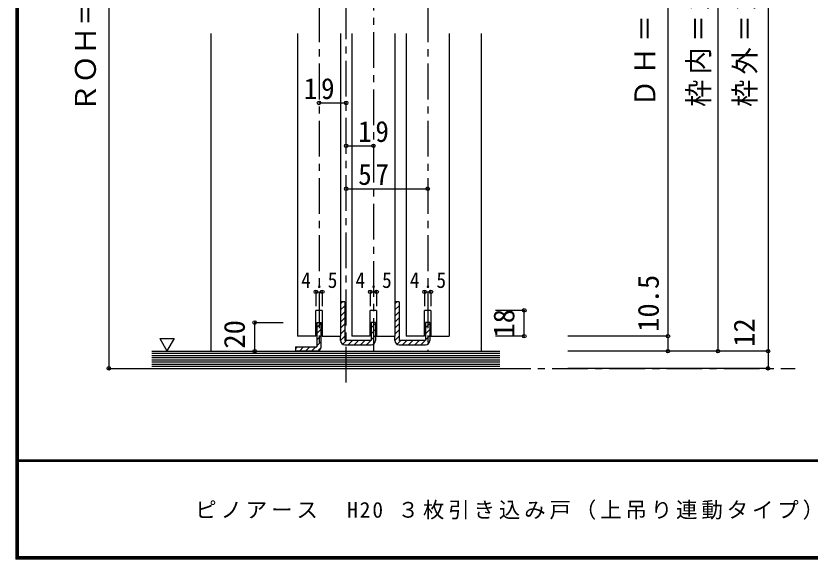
# Model space of a CAD drawing. Units: millimetres at full size, sheet at 1:5; details may follow other scales. Extents: x -973 to 977, y -718 to 696.
# Drawn here: x -973 to -418, y -701 to -321 of the extents above; entities that cross this region are included whole.
import ezdxf
from ezdxf.enums import TextEntityAlignment as Align

# ---------------------------------------------------------------- set-up
doc = ezdxf.new("R2010")
doc.units = ezdxf.units.MM
doc.header["$LTSCALE"] = 5
doc.header["$PDMODE"] = 32
doc.header["$PDSIZE"] = 2.5
doc.linetypes.add('CHAIN1', pattern=[8, 5, -1, 1, -1])
for name, color, linetype in [('0-1_通り芯', 4, 'CHAIN1'), ('0-3_仕上げ', 2, 'Continuous'), ('0-4_枠', 3, 'Continuous'), ('0-6_扉', 6, 'Continuous'), ('0-7_金物', 7, 'Continuous'), ('0-A_文字', 7, 'Continuous'), ('0-B_寸法', 7, 'Continuous'), ('0-C_ハッチ', 4, 'Continuous'), ('F-1_枠', 6, 'Continuous'), ('F-A_文字', 7, 'Continuous')]:
    doc.layers.add(name, color=color, linetype=linetype)
doc.styles.add('ＭＳ ゴシック', font='')
doc.styles.get('ＭＳ ゴシック').set_extended_font_data('MS Gothic')

msp = doc.modelspace()

# ---------------------------------------------------------------- linework, layer by layer
at = {"layer": '0-1_通り芯'}
for p, q in [((-742.333, -577.5), (-742.333, -2.5)), ((-723.333, -52.5), (-723.333, -555.5)), ((-761.333, -74.5), (-761.333, -555.5)), ((-685.333, -74.5), (-685.333, -555.5)), ((-878.333, -567.5), (-428.333, -567.5))]:
    msp.add_line(p, q, dxfattribs=at)
at = {"layer": '0-3_仕上げ'}
for p, q in [((-878.333, -555.5), (-634.833, -555.5)), ((-878.333, -567.5), (-634.833, -567.5))]:
    msp.add_line(p, q, dxfattribs=at)
at = {"layer": '0-3_仕上げ', "color": 7}
for p, q in [((-878.333, -557), (-634.833, -557)), ((-878.333, -558.5), (-634.833, -558.5)), ((-878.333, -560), (-634.833, -560)), ((-878.333, -561.5), (-634.833, -561.5)), ((-878.333, -563), (-634.833, -563)), ((-878.333, -564.5), (-634.833, -564.5)), ((-878.333, -566), (-634.833, -566))]:
    msp.add_line(p, q, dxfattribs=at)
at = {"layer": '0-4_枠', "color": 4}
for p, q in [((-836.833, -555.5), (-836.833, -333.5)), ((-647.833, -555.5), (-647.833, -333.5))]:
    msp.add_line(p, q, dxfattribs=at)
at = {"layer": '0-6_扉'}
for p, q in [((-776.333, -333.5), (-776.333, -545)), ((-746.333, -333.5), (-746.333, -545)), ((-738.333, -333.5), (-738.333, -545)), ((-708.333, -333.5), (-708.333, -545)), ((-700.333, -333.5), (-700.333, -545)), ((-670.333, -333.5), (-670.333, -545)), ((-763.583, -545), (-763.583, -527)), ((-759.083, -527), (-763.583, -527)), ((-721.083, -527), (-725.583, -527)), ((-725.583, -545), (-725.583, -527)), ((-721.083, -527), (-721.083, -545)), ((-683.083, -527), (-687.583, -527)), ((-687.583, -545), (-687.583, -527)), ((-683.083, -527), (-683.083, -545)), ((-763.583, -545), (-776.333, -545)), ((-725.583, -545), (-738.333, -545)), ((-721.083, -545), (-708.333, -545)), ((-687.583, -545), (-700.333, -545)), ((-683.083, -545), (-670.333, -545))]:
    msp.add_line(p, q, dxfattribs=at)
msp.add_lwpolyline([(-759.083, -527), (-759.083, -545), (-746.333, -545)], dxfattribs=at)
at = {"layer": '0-7_金物', "color": 3}
for p, q in [((-743.333, -520.999), (-746.333, -520.999)), ((-746.333, -520.999), (-746.333, -544.999)), ((-743.333, -520.999), (-743.333, -547.999)), ((-705.333, -520.999), (-708.333, -520.999)), ((-708.333, -520.999), (-708.333, -544.999)), ((-705.333, -520.999), (-705.333, -547.999)), ((-762.833, -535.5), (-759.833, -535.5)), ((-762.833, -535.5), (-762.833, -552.5)), ((-759.833, -552.5), (-759.833, -535.5)), ((-721.833, -535.5), (-724.833, -535.5)), ((-724.833, -535.5), (-724.833, -547.999)), ((-721.833, -535.5), (-721.833, -548)), ((-683.833, -535.5), (-686.833, -535.5)), ((-686.833, -535.5), (-686.833, -547.999)), ((-683.833, -535.5), (-683.833, -548)), ((-746.333, -547.999), (-746.333, -544.999)), ((-724.833, -547.999), (-743.333, -547.999)), ((-708.333, -547.999), (-708.333, -544.999)), ((-686.833, -547.999), (-705.333, -547.999)), ((-777.833, -552.5), (-777.833, -555.5)), ((-777.833, -552.5), (-762.833, -552.5)), ((-743.333, -550.999), (-724.832, -550.999)), ((-705.333, -550.999), (-686.832, -550.999)), ((-762.833, -555.5), (-777.833, -555.5))]:
    msp.add_line(p, q, dxfattribs=at)
for centre, start, end in [((-743.333, -547.999), 180, 270), ((-724.832, -548), 270, 0), ((-705.333, -547.999), 180, 270), ((-686.832, -548), 270, 0), ((-762.833, -552.5), 270, 0)]:
    msp.add_arc(centre, 3, start, end, dxfattribs=at)
at = {"layer": '0-A_文字'}
msp.add_line((-872.769, -546.686), (-867.769, -555.347), dxfattribs=at)
msp.add_lwpolyline([(-872.769, -546.686), (-862.769, -546.686), (-867.769, -555.347)], dxfattribs=at)
at = {"layer": '0-B_寸法', "color": 4}
for p, q in [((-908.333, -52.5), (-908.333, -567.5)), ((-482.333, -60.5), (-482.333, -555.5)), ((-447.333, -60.5), (-447.333, -567.5)), ((-517.333, -90.5), (-517.333, -555.5)), ((-761.333, -382), (-742.333, -382)), ((-742.333, -412), (-723.333, -412)), ((-742.333, -442), (-685.333, -442)), ((-763.583, -514), (-759.083, -514)), ((-763.583, -514), (-763.583, -524)), ((-759.083, -514), (-759.083, -524)), ((-725.583, -514), (-721.083, -514)), ((-725.583, -514), (-725.583, -524)), ((-721.083, -514), (-721.083, -524)), ((-687.583, -514), (-683.083, -514)), ((-687.583, -514), (-687.583, -524)), ((-683.083, -514), (-683.083, -524)), ((-617.833, -527), (-637.833, -527)), ((-617.833, -545), (-617.833, -527)), ((-806.333, -535.5), (-786.333, -535.5)), ((-806.333, -555.5), (-806.333, -535.5)), ((-617.833, -545), (-637.833, -545)), ((-517.333, -545), (-587.333, -545)), ((-806.333, -555.5), (-786.333, -555.5)), ((-447.333, -555.5), (-587.333, -555.5)), ((-908.333, -567.5), (-878.333, -567.5)), ((-447.333, -567.5), (-587.333, -567.5))]:
    msp.add_line(p, q, dxfattribs=at)
at = {"layer": '0-B_寸法'}
for p in [(-761.333, -382), (-742.333, -382), (-742.333, -412), (-723.333, -412), (-742.333, -442), (-685.333, -442), (-763.583, -514), (-759.083, -514), (-725.583, -514), (-721.083, -514), (-687.583, -514), (-683.083, -514), (-617.833, -527), (-806.333, -535.5), (-617.833, -545), (-517.333, -545), (-806.333, -555.5), (-517.333, -555.5), (-482.333, -555.5), (-447.333, -555.5), (-908.333, -567.5), (-447.333, -567.5)]:
    msp.add_point(p, dxfattribs=at)
at = {"layer": '0-C_ハッチ'}
for p, q in [((-746.333, -522.483), (-744.849, -520.999)), ((-708.333, -522.483), (-706.849, -520.999)), ((-746.333, -526.726), (-743.333, -523.726)), ((-708.333, -526.726), (-705.333, -523.726)), ((-746.333, -530.969), (-743.333, -527.969)), ((-746.333, -535.211), (-743.333, -532.211)), ((-708.333, -530.969), (-705.333, -527.969)), ((-708.333, -535.211), (-705.333, -532.211)), ((-762.833, -538.982), (-759.833, -535.982)), ((-746.333, -539.454), (-743.333, -536.454)), ((-724.833, -539.167), (-721.833, -536.167)), ((-708.333, -539.454), (-705.333, -536.454)), ((-686.833, -539.167), (-683.833, -536.167)), ((-762.833, -543.225), (-759.833, -540.225)), ((-746.333, -543.697), (-743.333, -540.697)), ((-724.833, -543.41), (-721.833, -540.41)), ((-708.333, -543.697), (-705.333, -540.697)), ((-686.833, -543.41), (-683.833, -540.41)), ((-762.833, -547.468), (-759.833, -544.468)), ((-762.833, -551.71), (-759.833, -548.71)), ((-746.333, -547.939), (-743.333, -544.939)), ((-744.779, -550.628), (-742.151, -547.999)), ((-740.908, -550.999), (-737.908, -547.999)), ((-736.665, -550.999), (-733.665, -547.999)), ((-732.423, -550.999), (-729.423, -547.999)), ((-728.18, -550.999), (-725.18, -547.999)), ((-724.833, -547.652), (-721.833, -544.652)), ((-723.726, -550.788), (-722.044, -549.106)), ((-708.333, -547.939), (-705.333, -544.939)), ((-706.779, -550.628), (-704.151, -547.999)), ((-702.908, -550.999), (-699.908, -547.999)), ((-698.665, -550.999), (-695.665, -547.999)), ((-694.423, -550.999), (-691.423, -547.999)), ((-690.18, -550.999), (-687.18, -547.999)), ((-686.833, -547.652), (-683.833, -544.652)), ((-685.726, -550.788), (-684.044, -549.106)), ((-777.833, -553.982), (-776.351, -552.5)), ((-775.108, -555.5), (-772.108, -552.5)), ((-770.866, -555.5), (-767.866, -552.5)), ((-766.623, -555.5), (-763.623, -552.5)), ((-762.34, -555.459), (-759.873, -552.993))]:
    msp.add_line(p, q, dxfattribs=at)
at = {"layer": 'F-1_枠'}
for p, q in [((-973.347, 695.833), (-973.347, -700.833)), ((-972.514, 695.833), (-972.514, -700.833)), ((-971.68, 695.833), (-971.68, -700.833)), ((976.653, -631.667), (-973.347, -631.667)), ((976.653, -632.5), (-973.347, -632.5)), ((976.653, -699.167), (-973.347, -699.167)), ((976.653, -700), (-973.347, -700)), ((976.653, -700.833), (-973.347, -700.833))]:
    msp.add_line(p, q, dxfattribs=at)

# ---------------------------------------------------------------- texts
at = {"layer": '0-B_寸法', "style": 'ＭＳ ゴシック'}
for s, p in [('ＲＯＨ＝2,055', (-912.974, -388.5)), ('10.5', (-519.333, -542)), ('18', (-620.333, -546)), ('20', (-808.833, -553.707)), ('12', (-452.333, -552.5))]:
    msp.add_text(s, height=14.66, rotation=90, dxfattribs=at).set_placement(p, align=Align.BOTTOM_LEFT)
at = {"layer": '0-B_寸法', "char_height": 14.66, "attachment_point": 7, "rotation": 90, "style": 'ＭＳ ゴシック'}
for s, insert in [('\\T1.19;\\W0.95;ＤＨ＝1,983', (-522.333, -384.75)), ('\\T1.19;\\W0.95;枠内＝2,005', (-484.833, -384.75)), ('\\T1.19;\\W0.95;枠外＝2,035', (-452.333, -384.75))]:
    msp.add_mtext(s, dxfattribs=dict(at, insert=insert))
at = {"layer": '0-B_寸法', "attachment_point": 7, "style": 'ＭＳ ゴシック'}
for s, insert, char_height in [('\\T1.27;\\W0.95;19', (-771.958, -379.5), 14.66), ('\\T1.27;\\W0.95;19', (-733.958, -409.5), 14.66), ('\\T1.27;\\W0.95;57', (-733.958, -439.5), 14.66), ('\\T1.38;\\W0.9;4.5', (-773.833, -511.5), 11), ('\\T1.38;\\W0.9;4.5', (-735.833, -511.5), 11), ('\\T1.38;\\W0.9;4.5', (-697.833, -511.5), 11)]:
    msp.add_mtext(s, dxfattribs=dict(at, insert=insert, char_height=char_height))
at = {"layer": 'F-A_文字', "insert": (-847.938, -673.333), "char_height": 11, "attachment_point": 7, "style": 'ＭＳ ゴシック'}
msp.add_mtext('\\T1.18;ピノアース\u3000H20\\~３枚引き込み戸（上吊り連動タイプ）調整枠', dxfattribs=at)

doc.saveas('drawing.dxf')
